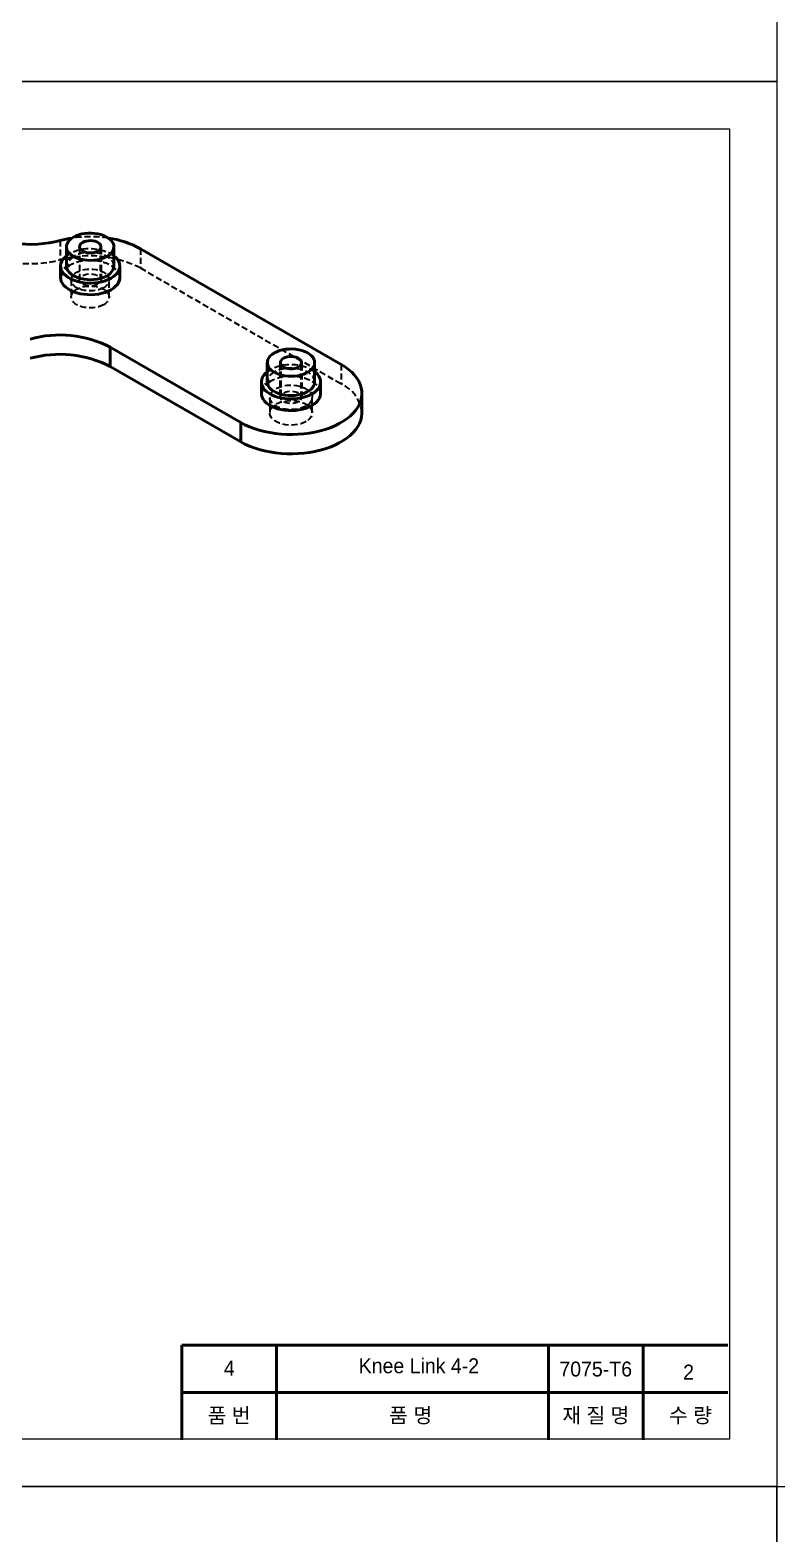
# Model space of a CAD drawing. Header units: millimetres. Extents: x 0 to 7560, y -1188 to 891.
# Drawn here: x 682.3 to 840.1, y -9.8 to 308.1 of the extents above; entities that cross this region are included whole.
import ezdxf

# ---------------------------------------------------------------- set-up
doc = ezdxf.new("R2010")
doc.units = ezdxf.units.MM
doc.linetypes.add('CENTER', pattern=[10.16, 6.35, -1.27, 1.27, -1.27])
doc.linetypes.add('HIDDEN', pattern=[1.905, 1.27, -0.635])
doc.layers.get('0').update_dxf_attribs({"lineweight": 50})
for name, color, linetype, lineweight in [('숨은선', 4, 'HIDDEN', 35), ('중심선', 1, 'CENTER', 25), ('중요 치수', 4, 'Continuous', 18)]:
    doc.layers.add(name, color=color, linetype=linetype, lineweight=lineweight)
doc.styles.get("Standard").update_dxf_attribs({"font": 'arial.ttf', "height": 2})

msp = doc.modelspace()

# ---------------------------------------------------------------- linework, layer by layer
at = {"linetype": 'Continuous'}
for p, q in [((690.049, 262.32), (690.049, 258.237)), ((700.049, 258.237), (700.049, 262.32)), ((705.655, 261.91), (748.082, 237.418)), ((688.799, 258.237), (688.799, 255.787)), ((701.299, 255.787), (701.299, 258.237)), ((699.296, 241.089), (726.868, 225.172)), ((699.296, 241.089), (699.296, 237.007)), ((699.296, 237.007), (726.868, 221.089)), ((732.475, 237.827), (732.475, 233.745)), ((742.475, 233.745), (742.475, 237.827)), ((731.225, 233.745), (731.225, 231.295)), ((743.725, 231.295), (743.725, 233.745)), ((752.475, 227.212), (752.475, 231.295)), ((726.868, 225.172), (726.868, 221.089))]:
    msp.add_line(p, q, dxfattribs=at)
at = {"linetype": 'HIDDEN'}
for p, q in [((697.299, 255.297), (697.299, 262.32)), ((735.225, 237.827), (735.225, 230.478)), ((739.725, 230.478), (739.725, 237.827))]:
    msp.add_line(p, q, dxfattribs=at)
for p, q in [((714.396, 30.129), (829.793, 30.129)), ((714.396, 10.129), (714.396, 30.129)), ((734.396, 10.129), (734.396, 30.129)), ((791.879, 10.129), (791.879, 30.129)), ((811.879, 10.129), (811.879, 30.129)), ((714.396, 20.129), (829.793, 20.129))]:
    msp.add_line(p, q)
at = {"linetype": 'Continuous', "flags": 128}
for points in [[(688.709, 263.635), (687.565, 263.36), (686.385, 263.14), (685.178, 262.977), (683.952, 262.872), (682.714, 262.826), (681.475, 262.839), (680.241, 262.912), (679.023, 263.042), (677.827, 263.231), (676.662, 263.475), (675.536, 263.775), (674.456, 264.127), (673.431, 264.529), (672.467, 264.979), (671.57, 265.474), (670.748, 266.009), (670.004, 266.582), (669.345, 267.188), (668.775, 267.824)], [(691.513, 264.361), (691.055, 264.057), (690.675, 263.719), (690.381, 263.354), (690.177, 262.969), (690.068, 262.571), (690.055, 262.168), (690.14, 261.769), (690.321, 261.38), (690.593, 261.009), (690.953, 260.664), (691.392, 260.351), (691.902, 260.076), (692.473, 259.845), (693.095, 259.663), (693.754, 259.531), (694.439, 259.455), (695.136, 259.434), (695.831, 259.469), (696.51, 259.559), (697.162, 259.704), (697.772, 259.899), (698.329, 260.141), (698.822, 260.426), (699.242, 260.747), (699.58, 261.1), (699.83, 261.476), (699.987, 261.868), (700.048, 262.269), (700.011, 262.671), (699.878, 263.067), (699.651, 263.447), (699.334, 263.806), (698.934, 264.136), (698.458, 264.431), (697.916, 264.684), (697.318, 264.891), (696.676, 265.049), (696.003, 265.153), (695.31, 265.202), (694.613, 265.195), (693.924, 265.132), (693.257, 265.014), (692.624, 264.844), (692.039, 264.625), (691.513, 264.361)], [(696.639, 261.401), (696.274, 261.23), (695.855, 261.107), (695.4, 261.037), (694.931, 261.022), (694.466, 261.065), (694.027, 261.162), (693.633, 261.31), (693.3, 261.502), (693.044, 261.73), (692.875, 261.983), (692.802, 262.252), (692.826, 262.523), (692.948, 262.785), (693.161, 263.027), (693.458, 263.238), (693.823, 263.409), (694.242, 263.532), (694.697, 263.602), (695.166, 263.617), (695.631, 263.574), (696.07, 263.477), (696.464, 263.329), (696.797, 263.137), (697.053, 262.909), (697.222, 262.656), (697.295, 262.387), (697.271, 262.116), (697.149, 261.854), (696.936, 261.612), (696.639, 261.401)], [(690.049, 260.402), (689.669, 260.073), (689.313, 259.67), (689.047, 259.243), (688.875, 258.801), (688.802, 258.35), (688.826, 257.897), (688.949, 257.45), (689.168, 257.015), (689.48, 256.599), (689.879, 256.209), (690.36, 255.851), (690.915, 255.53), (691.535, 255.253), (692.211, 255.022), (692.931, 254.842), (693.685, 254.716), (694.46, 254.645), (695.245, 254.631), (696.026, 254.673), (696.792, 254.772), (697.531, 254.926), (698.23, 255.131), (698.879, 255.386), (699.468, 255.686), (699.987, 256.025), (700.428, 256.4), (700.784, 256.804), (701.05, 257.23), (701.222, 257.672), (701.295, 258.123), (701.271, 258.576), (701.148, 259.024), (700.929, 259.459), (700.617, 259.875), (700.218, 260.265), (700.049, 260.402)], [(690.049, 258.237), (690.055, 258.086), (690.14, 257.686), (690.321, 257.297), (690.593, 256.926), (690.953, 256.581), (691.392, 256.268), (691.902, 255.994), (692.473, 255.763), (693.095, 255.58), (693.754, 255.449), (694.439, 255.372), (695.136, 255.351), (695.831, 255.386), (696.51, 255.476), (697.162, 255.621), (697.772, 255.816), (698.329, 256.058), (698.822, 256.343), (699.242, 256.665), (699.58, 257.017), (699.83, 257.393), (699.987, 257.785), (700.048, 258.186), (700.049, 258.237)], [(688.799, 255.787), (688.826, 255.448), (688.949, 255), (689.168, 254.565), (689.48, 254.149), (689.879, 253.759), (690.36, 253.401), (690.915, 253.081), (691.535, 252.803), (692.211, 252.572), (692.931, 252.392), (693.685, 252.266), (694.46, 252.195), (695.245, 252.181), (696.026, 252.224), (696.792, 252.322), (697.531, 252.476), (698.23, 252.682), (698.879, 252.936), (699.468, 253.236), (699.987, 253.576), (700.428, 253.951), (700.784, 254.354), (701.05, 254.781), (701.222, 255.223), (701.295, 255.674), (701.299, 255.787)], [(733.939, 239.868), (733.482, 239.564), (733.102, 239.227), (732.807, 238.862), (732.603, 238.477), (732.494, 238.079), (732.482, 237.676), (732.567, 237.277), (732.747, 236.888), (733.02, 236.517), (733.379, 236.172), (733.818, 235.859), (734.328, 235.584), (734.9, 235.353), (735.521, 235.17), (736.181, 235.039), (736.866, 234.962), (737.562, 234.941), (738.257, 234.976), (738.937, 235.067), (739.588, 235.211), (740.198, 235.406), (740.755, 235.649), (741.248, 235.934), (741.668, 236.255), (742.006, 236.607), (742.256, 236.983), (742.413, 237.376), (742.474, 237.777), (742.438, 238.179), (742.305, 238.574), (742.077, 238.955), (741.761, 239.314), (741.361, 239.644), (740.885, 239.938), (740.343, 240.192), (739.745, 240.399), (739.103, 240.556), (738.429, 240.661), (737.737, 240.71), (737.039, 240.703), (736.35, 240.64), (735.683, 240.522), (735.051, 240.352), (734.466, 240.132), (733.939, 239.868)], [(739.066, 236.909), (738.7, 236.738), (738.281, 236.615), (737.827, 236.544), (737.357, 236.53), (736.893, 236.573), (736.453, 236.67), (736.059, 236.818), (735.726, 237.01), (735.47, 237.238), (735.302, 237.491), (735.228, 237.759), (735.253, 238.03), (735.374, 238.293), (735.588, 238.535), (735.884, 238.746), (736.249, 238.917), (736.669, 239.04), (737.123, 239.11), (737.593, 239.124), (738.057, 239.082), (738.496, 238.985), (738.891, 238.837), (739.223, 238.645), (739.48, 238.417), (739.648, 238.163), (739.722, 237.895), (739.697, 237.624), (739.575, 237.362), (739.362, 237.12), (739.066, 236.909)], [(726.868, 225.172), (727.756, 224.699), (728.707, 224.269), (729.715, 223.884), (730.773, 223.548), (731.874, 223.262), (733.012, 223.028), (734.179, 222.847), (735.367, 222.722), (736.569, 222.651), (737.777, 222.637), (738.983, 222.679), (740.179, 222.777), (741.357, 222.931), (742.51, 223.138), (743.631, 223.399), (744.712, 223.71), (745.746, 224.071), (746.726, 224.478), (747.646, 224.93), (748.5, 225.423), (749.283, 225.955), (749.989, 226.52), (750.614, 227.117), (751.153, 227.741), (751.604, 228.388), (751.964, 229.054), (752.229, 229.734), (752.399, 230.424), (752.472, 231.121), (752.448, 231.818), (752.326, 232.512), (752.108, 233.198), (751.796, 233.871), (751.39, 234.528), (750.894, 235.164), (750.312, 235.775), (749.646, 236.356), (748.901, 236.905), (748.082, 237.418)], [(732.475, 235.909), (732.095, 235.581), (731.739, 235.177), (731.473, 234.751), (731.302, 234.309), (731.228, 233.858), (731.253, 233.405), (731.375, 232.957), (731.594, 232.522), (731.906, 232.107), (732.306, 231.717), (732.787, 231.359), (733.342, 231.038), (733.962, 230.76), (734.637, 230.53), (735.358, 230.35), (736.112, 230.223), (736.887, 230.153), (737.671, 230.138), (738.453, 230.181), (739.219, 230.28), (739.957, 230.433), (740.656, 230.639), (741.306, 230.894), (741.894, 231.193), (742.413, 231.533), (742.855, 231.908), (743.211, 232.312), (743.477, 232.738), (743.648, 233.18), (743.722, 233.631), (743.697, 234.084), (743.574, 234.532), (743.355, 234.967), (743.044, 235.383), (742.644, 235.773), (742.475, 235.909)], [(732.475, 233.745), (732.482, 233.593), (732.567, 233.194), (732.747, 232.805), (733.02, 232.434), (733.379, 232.089), (733.818, 231.776), (734.328, 231.501), (734.9, 231.27), (735.521, 231.088), (736.181, 230.956), (736.866, 230.88), (737.562, 230.859), (738.257, 230.894), (738.937, 230.984), (739.588, 231.129), (740.198, 231.324), (740.755, 231.566), (741.248, 231.851), (741.668, 232.172), (742.006, 232.525), (742.256, 232.901), (742.413, 233.293), (742.474, 233.694), (742.475, 233.745)], [(731.225, 231.295), (731.253, 230.955), (731.375, 230.508), (731.594, 230.073), (731.906, 229.657), (732.306, 229.267), (732.787, 228.909), (733.342, 228.589), (733.962, 228.311), (734.637, 228.08), (735.358, 227.9), (736.112, 227.774), (736.887, 227.703), (737.671, 227.689), (738.453, 227.731), (739.219, 227.83), (739.957, 227.984), (740.656, 228.189), (741.306, 228.444), (741.894, 228.744), (742.413, 229.084), (742.855, 229.458), (743.211, 229.862), (743.477, 230.288), (743.648, 230.731), (743.722, 231.182), (743.725, 231.295)], [(726.868, 221.089), (727.756, 220.616), (728.707, 220.186), (729.715, 219.802), (730.773, 219.465), (731.874, 219.179), (733.012, 218.945), (734.179, 218.765), (735.367, 218.639), (736.569, 218.569), (737.777, 218.555), (738.983, 218.597), (740.179, 218.695), (741.357, 218.848), (742.51, 219.055), (743.631, 219.316), (744.712, 219.627), (745.746, 219.988), (746.726, 220.396), (747.646, 220.848), (748.5, 221.341), (749.283, 221.872), (749.989, 222.438), (750.614, 223.034), (751.153, 223.658), (751.604, 224.305), (751.964, 224.971), (752.229, 225.651), (752.399, 226.342), (752.472, 227.038), (752.475, 227.212)]]:
    msp.add_lwpolyline(points, dxfattribs=at)
at = {"linetype": 'HIDDEN', "flags": 128}
for points in [[(690.629, 260.788), (690.11, 260.448), (690.049, 260.402)], [(733.055, 236.296), (732.536, 235.956), (732.475, 235.909)]]:
    msp.add_lwpolyline(points, dxfattribs=at)
at = {"linetype": 'Continuous'}
for centre, radius, start, end in [((694.693, 241.262), 23.16, 98.70045, 104.97355), ((696.086, 244.41), 19.945, 61.3298, 81.86846), ((688.625, 220.364), 23.31, 62.75794, 105.61766), ((688.602, 216.053), 23.525, 62.96299, 105.41262)]:
    msp.add_arc(centre, radius, start, end, dxfattribs=at)
at = {"linetype": 'HIDDEN'}
for centre, radius, start, end in [((691.799, 255.566), 3.009, 112.88644, 175.79342), ((692.538, 257.997), 2.501, 114.18828, 174.49158), ((734.226, 231.074), 3.009, 112.88644, 175.79342)]:
    msp.add_arc(centre, radius, start, end, dxfattribs=at)
at = {"layer": '숨은선', "linetype": 'HIDDEN'}
for p, q in [((688.709, 263.635), (688.709, 259.552)), ((692.799, 262.32), (692.799, 255.297)), ((705.655, 261.91), (705.655, 257.828)), ((705.655, 257.828), (748.082, 233.335)), ((691.049, 255.297), (691.049, 251.704)), ((699.049, 251.704), (699.049, 255.297)), ((748.082, 237.418), (748.082, 233.335)), ((732.975, 230.478), (732.975, 227.212)), ((741.975, 227.212), (741.975, 230.478))]:
    msp.add_line(p, q, dxfattribs=at)
at = {"layer": '숨은선', "linetype": 'HIDDEN', "flags": 128}
for points in [[(668.775, 263.741), (669.345, 263.105), (670.004, 262.499), (670.748, 261.926), (671.57, 261.391), (672.467, 260.897), (673.431, 260.447), (674.456, 260.044), (675.536, 259.692), (676.662, 259.393), (677.827, 259.148), (679.023, 258.96), (680.241, 258.829), (681.475, 258.757), (682.714, 258.743), (683.952, 258.789), (685.178, 258.894), (686.385, 259.057), (687.565, 259.277), (688.709, 259.552)], [(700.049, 258.237), (700.011, 258.589), (699.878, 258.984), (699.651, 259.365), (699.334, 259.723), (698.934, 260.053), (698.458, 260.348), (697.916, 260.601), (697.318, 260.809), (696.676, 260.966), (696.003, 261.07), (695.31, 261.119), (694.613, 261.112), (693.924, 261.049), (693.257, 260.932), (692.624, 260.761), (692.039, 260.542), (691.513, 260.278)], [(701.299, 255.787), (701.271, 256.127), (701.148, 256.574), (700.929, 257.009), (700.617, 257.425), (700.218, 257.815), (699.737, 258.173), (699.182, 258.494), (698.562, 258.771), (697.886, 259.002), (697.166, 259.182), (696.412, 259.308), (695.637, 259.379), (694.852, 259.393), (694.071, 259.351), (693.305, 259.252), (692.566, 259.098), (691.867, 258.893), (691.218, 258.638), (690.629, 258.338)], [(697.877, 253.664), (697.4, 253.429), (696.864, 253.24), (696.285, 253.101), (695.674, 253.017), (695.049, 252.988), (694.423, 253.017), (693.812, 253.101), (693.233, 253.24), (692.697, 253.429), (692.22, 253.664), (691.812, 253.94), (691.484, 254.249), (691.244, 254.584), (691.098, 254.936), (691.049, 255.297), (691.098, 255.658), (691.244, 256.011), (691.484, 256.346), (691.812, 256.655), (692.22, 256.93), (692.697, 257.165), (693.233, 257.355), (693.812, 257.493), (694.423, 257.578), (695.049, 257.606), (695.674, 257.578), (696.285, 257.493), (696.864, 257.355), (697.4, 257.165), (697.877, 256.93), (698.285, 256.655), (698.613, 256.346), (698.853, 256.011), (698.999, 255.658), (699.049, 255.297), (698.999, 254.936), (698.853, 254.584), (698.613, 254.249), (698.285, 253.94), (697.877, 253.664)], [(696.639, 254.379), (696.274, 254.208), (695.855, 254.085), (695.4, 254.014), (694.931, 254), (694.466, 254.043), (694.027, 254.14), (693.633, 254.288), (693.3, 254.48), (693.044, 254.708), (692.875, 254.961), (692.802, 255.229), (692.826, 255.5), (692.948, 255.763), (693.161, 256.005), (693.458, 256.216), (693.823, 256.387), (694.242, 256.51), (694.697, 256.58), (695.166, 256.594), (695.631, 256.552), (696.07, 256.455), (696.464, 256.307), (696.797, 256.115), (697.053, 255.887), (697.222, 255.633), (697.295, 255.365), (697.271, 255.094), (697.149, 254.832), (696.936, 254.59), (696.639, 254.379)], [(697.877, 250.072), (697.4, 249.836), (696.864, 249.647), (696.285, 249.508), (695.674, 249.424), (695.049, 249.395), (694.423, 249.424), (693.812, 249.508), (693.233, 249.647), (692.697, 249.836), (692.22, 250.072), (691.812, 250.347), (691.484, 250.656), (691.244, 250.991), (691.098, 251.343), (691.049, 251.704), (691.098, 252.066), (691.244, 252.418), (691.484, 252.753), (691.812, 253.062), (692.22, 253.337), (692.697, 253.573), (693.233, 253.762), (693.812, 253.901), (694.423, 253.985), (695.049, 254.014), (695.674, 253.985), (696.285, 253.901), (696.864, 253.762), (697.4, 253.573), (697.877, 253.337), (698.285, 253.062), (698.613, 252.753), (698.853, 252.418), (698.999, 252.066), (699.049, 251.704), (698.999, 251.343), (698.853, 250.991), (698.613, 250.656), (698.285, 250.347), (697.877, 250.072)], [(742.475, 233.745), (742.438, 234.096), (742.305, 234.492), (742.077, 234.872), (741.761, 235.231), (741.361, 235.561), (740.885, 235.856), (740.343, 236.109), (739.745, 236.316), (739.103, 236.474), (738.429, 236.578), (737.737, 236.627), (737.039, 236.62), (736.35, 236.557), (735.683, 236.439), (735.051, 236.269), (734.466, 236.05), (733.939, 235.786)], [(740.657, 228.641), (740.147, 228.388), (739.578, 228.182), (738.961, 228.026), (738.312, 227.926), (737.643, 227.882), (736.971, 227.897), (736.31, 227.969), (735.675, 228.097), (735.081, 228.279), (734.54, 228.509), (734.064, 228.784), (733.665, 229.096), (733.35, 229.44), (733.128, 229.806), (733.003, 230.188), (732.978, 230.576), (733.053, 230.961), (733.227, 231.336), (733.496, 231.692), (733.854, 232.021), (734.293, 232.315), (734.803, 232.569), (735.372, 232.775), (735.989, 232.93), (736.638, 233.031), (737.307, 233.074), (737.979, 233.06), (738.64, 232.988), (739.274, 232.859), (739.869, 232.678), (740.41, 232.447), (740.886, 232.173), (741.285, 231.861), (741.599, 231.517), (741.822, 231.151), (741.947, 230.769), (741.972, 230.381), (741.896, 229.995), (741.722, 229.62), (741.453, 229.265), (741.096, 228.936), (740.657, 228.641)], [(743.725, 231.295), (743.697, 231.634), (743.574, 232.082), (743.355, 232.517), (743.044, 232.933), (742.644, 233.323), (742.163, 233.681), (741.608, 234.001), (740.988, 234.279), (740.312, 234.51), (739.592, 234.69), (738.838, 234.816), (738.063, 234.887), (737.279, 234.901), (736.497, 234.859), (735.731, 234.76), (734.993, 234.606), (734.293, 234.401), (733.644, 234.146), (733.055, 233.846)], [(740.657, 225.375), (740.147, 225.122), (739.578, 224.915), (738.961, 224.76), (738.312, 224.66), (737.643, 224.616), (736.971, 224.631), (736.31, 224.703), (735.675, 224.831), (735.081, 225.013), (734.54, 225.243), (734.064, 225.518), (733.665, 225.83), (733.35, 226.173), (733.128, 226.54), (733.003, 226.921), (732.978, 227.309), (733.053, 227.695), (733.227, 228.07), (733.496, 228.426), (733.854, 228.755), (734.293, 229.049), (734.803, 229.302), (735.372, 229.509), (735.989, 229.664), (736.638, 229.765), (737.307, 229.808), (737.979, 229.794), (738.64, 229.722), (739.274, 229.593), (739.869, 229.412), (740.41, 229.181), (740.886, 228.907), (741.285, 228.594), (741.599, 228.251), (741.822, 227.885), (741.947, 227.503), (741.972, 227.115), (741.896, 226.729), (741.722, 226.354), (741.453, 225.998), (741.096, 225.67), (740.657, 225.375)], [(739.066, 229.56), (738.7, 229.389), (738.281, 229.266), (737.827, 229.195), (737.357, 229.181), (736.893, 229.224), (736.453, 229.321), (736.059, 229.469), (735.726, 229.661), (735.47, 229.889), (735.302, 230.142), (735.228, 230.41), (735.253, 230.682), (735.374, 230.944), (735.588, 231.186), (735.884, 231.397), (736.249, 231.568), (736.669, 231.691), (737.123, 231.761), (737.593, 231.776), (738.057, 231.733), (738.496, 231.636), (738.891, 231.488), (739.223, 231.296), (739.48, 231.068), (739.648, 230.815), (739.722, 230.546), (739.697, 230.275), (739.575, 230.013), (739.362, 229.771), (739.066, 229.56)]]:
    msp.add_lwpolyline(points, dxfattribs=at)
at = {"layer": '숨은선', "linetype": 'HIDDEN'}
for centre, radius, start, end in [((695.049, 238.835), 25.613, 81.33501, 98.66499), ((695.012, 252.62), 9.27, 57.08683, 118.21451), ((694.961, 236.874), 23.525, 62.96299, 105.41262), ((734.964, 233.505), 2.501, 114.18828, 174.49158), ((737.438, 228.127), 9.27, 57.08683, 118.21451), ((744.979, 226.471), 7.533, 5.64497, 65.67517)]:
    msp.add_arc(centre, radius, start, end, dxfattribs=at)
at = {"layer": '중심선', "linetype": 'ByBlock', "ltscale": 0.5}
for points in [[(0.146, 891.232), (840.146, 891.232), (840.146, 297.232), (0.146, 297.232)], [(420.146, 297.232), (840.146, 297.232), (840.146, 0.232), (420.146, 0.232)], [(430.146, 287.232), (830.146, 287.232), (830.146, 10.232), (430.146, 10.232)], [(0.146, 0.232), (840.146, 0.232), (840.146, -593.768), (0.146, -593.768)], [(840.146, 0.232), (1680.146, 0.232), (1680.146, -593.768), (840.146, -593.768)]]:
    msp.add_lwpolyline(points, close=True, dxfattribs=at)

# ---------------------------------------------------------------- texts
at = {"char_height": 3.15, "attachment_point": 5}
for s, width, insert in [('{\\fGulim|b0|i0|c129|p50;\\C6;4}', 20, (724.432, 25.264)), ('{\\fGulim|b0|i0|c129|p50;\\C6;7075-T6}', 20, (801.864, 25.061)), ('{\\fGulim|b0|i0|c129|p50;\\C6;2}', 20, (821.484, 24.447)), ('{\\fGulim|b0|i0|c129|p50;\\C6;품 번}', 20, (724.396, 15.129)), ('{\\C6;품 명}', 40, (762.753, 15.129)), ('{\\fGulim|b0|i0|c129|p50;\\C6;재 질 명}', 20, (801.879, 15.129)), ('{\\fGulim|b0|i0|c129|p50;\\C6;수 량}', 20, (821.879, 15.129))]:
    msp.add_mtext_dynamic_manual_height_columns(s, width=width, gutter_width=12.5, heights=[0], dxfattribs=dict(at, insert=insert))
at = {"layer": '중요 치수', "insert": (751.787, 27.352), "char_height": 3.15, "width": 28.64753, "attachment_point": 1}
msp.add_mtext('{\\fGulim|b0|i0|c129|p50;\\C6;Knee Link 4-2}', dxfattribs=at)

doc.saveas('drawing.dxf')
